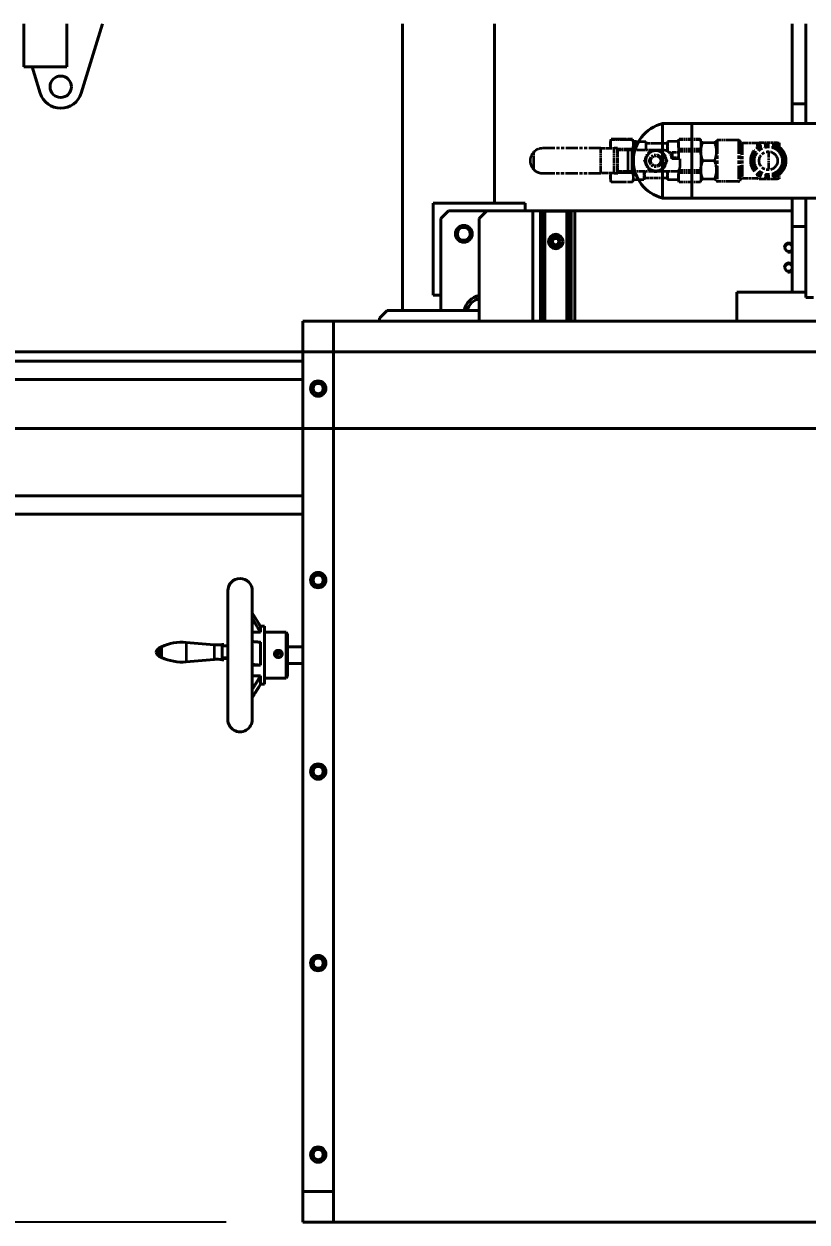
# Model space of a CAD drawing. Header units: millimetres. Extents: x 0 to 11890, y 0 to 8410.
# Drawn here: x 4046 to 4557, y 5028 to 5810 of the extents above; entities that cross this region are included whole.
import ezdxf

# ---------------------------------------------------------------- set-up
doc = ezdxf.new("R2010")
doc.units = ezdxf.units.MM
doc.header["$LTSCALE"] = 10
doc.linetypes.add('DOUBLE_DASH_CHAIN', pattern=[1.2403, 0.6614, -0.0827, 0.1654, -0.0827, 0.1654, -0.0827])
for name, color, linetype, lineweight in [('가시적인 것(ISO)', 3, 'Continuous', 40), ('가시적인 좁은 것(ISO)', 3, 'Continuous', 35), ('참조(ISO)', 6, 'DOUBLE_DASH_CHAIN', 35), ('치수(ISO)', 2, 'Continuous', 25)]:
    doc.layers.add(name, color=color, linetype=linetype, lineweight=lineweight)
doc.styles.add('치수 텍스트_PSTEK_POSCO', font='isocp.shx')
doc.dimstyles.new('치수_PSTEK_POSCO', dxfattribs={"dimscale": 10, "dimtxt": 3, "dimasz": 2, "dimexe": 2, "dimexo": 2.5, "dimgap": 1, "dimtad": 1, "dimrnd": 1e-08, "dimdsep": 46, "dimtxsty": '치수 텍스트_PSTEK_POSCO', "dimcen": 0.09, "dimdle": 10, "dimclrd": 7, "dimclre": 7, "dimclrt": 2, "dimadec": 1, "dimazin": 2, "dimtfac": 1, "dimtmove": 0, "dimatfit": 3, "dimfxl": 0, "dimtolj": 1, "dimlwd": -1, "dimlwe": -1, "dimarcsym": 0})

# ---------------------------------------------------------------- blocks, each defined once
blk = doc.blocks.new('*D36')
at = {"layer": 'Defpoints', "color": 0}
for p in [(2184.83, 6147.6), (4568.33, 5027.6), (4568.33, 4750.47)]:
    blk.add_point(p, dxfattribs=at)
at = {"layer": '치수(ISO)', "color": 7}
for p, q in [((2184.83, 6097.6), (2184.83, 4710.47)), ((4568.33, 4977.6), (4568.33, 4710.47)), ((2224.83, 4750.47), (4528.33, 4750.47))]:
    blk.add_line(p, q, dxfattribs=at)
for points in [[(2224.83, 4757.14), (2224.83, 4743.8), (2184.83, 4750.47)], [(4528.33, 4757.14), (4528.33, 4743.8), (4568.33, 4750.47)]]:
    blk.add_solid(points, dxfattribs=at)
at = {"layer": '치수(ISO)', "color": 2, "insert": (3269.57, 4800.48), "char_height": 60, "attachment_point": 4, "style": '치수 텍스트_PSTEK_POSCO'}
blk.add_mtext('\\A1;2383.5', dxfattribs=at)
blk = doc.blocks.new('*D39')
at = {"layer": 'Defpoints', "color": 0}
for p in [(2406.83, 7439.6), (1606.83, 5027.6), (4228.33, 5027.6)]:
    blk.add_point(p, dxfattribs=at)
at = {"layer": '치수(ISO)', "color": 7}
for p, q in [((2356.83, 7439.6), (1566.83, 7439.6)), ((1606.83, 7399.6), (1606.83, 5067.6)), ((4178.33, 5027.6), (1566.83, 5027.6))]:
    blk.add_line(p, q, dxfattribs=at)
for points in [[(1600.16, 7399.6), (1613.49, 7399.6), (1606.83, 7439.6)], [(1600.16, 5067.6), (1613.49, 5067.6), (1606.83, 5027.6)]]:
    blk.add_solid(points, dxfattribs=at)
at = {"layer": '치수(ISO)', "color": 2, "insert": (1556.82, 6159.03), "char_height": 60, "attachment_point": 4, "rotation": 90, "style": '치수 텍스트_PSTEK_POSCO'}
blk.add_mtext('\\A1;2412', dxfattribs=at)

msp = doc.modelspace()

# ---------------------------------------------------------------- linework, layer by layer
at = {"layer": '가시적인 것(ISO)'}
for p, q in [((4046.326, 5809.597), (4046.326, 5781.597)), ((4074.326, 5809.597), (4074.326, 5781.597)), ((4097.677, 5809.597), (4083.7, 5764.456)), ((4293.326, 5809.597), (4293.326, 5622.597)), ((4353.326, 5809.597), (4353.326, 5692.597)), ((4547.526, 5809.597), (4547.526, 5757.486)), ((4556.526, 5744.597), (4556.526, 5809.597)), ((4046.326, 5781.597), (4074.326, 5781.597)), ((4056.953, 5764.456), (4051.646, 5781.597)), ((4556.526, 5757.486), (4547.526, 5757.486)), ((4547.526, 5757.486), (4547.526, 5744.597)), ((4463.037, 5744.597), (4463.037, 5695.997)), ((4482.076, 5744.597), (4463.037, 5744.597)), ((4482.076, 5744.597), (4482.076, 5695.997)), ((4482.076, 5744.597), (4646.226, 5744.597)), ((4482.076, 5744.597), (4482.076, 5695.997)), ((4482.076, 5695.997), (4463.037, 5695.997)), ((4482.076, 5695.997), (5052.876, 5695.997)), ((4547.526, 5695.997), (4547.526, 5677.486)), ((4556.526, 5631.097), (4556.526, 5695.997)), ((4313.326, 5632.597), (4313.326, 5692.597)), ((4313.326, 5692.597), (4373.326, 5692.597)), ((4318.326, 5682.597), (4323.326, 5687.597)), ((4348.326, 5687.597), (4323.326, 5687.597)), ((4343.326, 5682.597), (4348.326, 5687.597)), ((4378.326, 5687.597), (4348.326, 5687.597)), ((4373.326, 5692.597), (4373.326, 5687.597)), ((4378.326, 5687.597), (4383.326, 5687.597)), ((4378.326, 5615.597), (4378.326, 5687.597)), ((4383.326, 5687.597), (4383.426, 5687.597)), ((4383.326, 5687.497), (4383.326, 5687.597)), ((4383.426, 5687.597), (4383.326, 5687.497)), ((4383.326, 5615.597), (4383.326, 5687.497)), ((4383.854, 5687.597), (4383.426, 5687.597)), ((4385.559, 5687.597), (4383.854, 5687.597)), ((4383.854, 5615.597), (4383.854, 5687.597)), ((4385.558, 5615.597), (4385.559, 5687.597)), ((4386.066, 5687.597), (4385.559, 5687.597)), ((4386.166, 5687.497), (4386.066, 5687.597)), ((4386.066, 5687.597), (4400.586, 5687.597)), ((4400.486, 5687.497), (4386.166, 5687.497)), ((4386.166, 5615.597), (4386.166, 5687.497)), ((4400.586, 5687.597), (4400.486, 5687.497)), ((4400.486, 5615.597), (4400.486, 5687.497)), ((4400.586, 5687.597), (4401.094, 5687.597)), ((4401.094, 5687.597), (4402.799, 5687.597)), ((4401.094, 5615.597), (4401.094, 5687.597)), ((4402.799, 5687.597), (4403.226, 5687.597)), ((4402.799, 5615.597), (4402.799, 5687.597)), ((4403.226, 5687.597), (4405.826, 5687.597)), ((4403.326, 5687.497), (4403.226, 5687.597)), ((4403.326, 5615.597), (4403.326, 5687.497)), ((4547.526, 5687.597), (4405.826, 5687.597)), ((4405.826, 5687.597), (4405.826, 5615.597)), ((4547.526, 5687.597), (4405.826, 5687.597)), ((4318.326, 5682.597), (4318.326, 5622.597)), ((4343.326, 5682.597), (4343.326, 5615.597)), ((4556.526, 5677.486), (4547.526, 5677.486)), ((4547.526, 5677.486), (4547.526, 5634.597)), ((4318.326, 5632.597), (4313.326, 5632.597)), ((4511.526, 5634.597), (4556.526, 5634.597)), ((4511.526, 5634.597), (4511.526, 5615.597)), ((4561.526, 5631.097), (4556.526, 5631.097)), ((4278.326, 5617.597), (4283.326, 5622.597)), ((4343.326, 5622.597), (4283.326, 5622.597)), ((4248.326, 5615.597), (4228.326, 5615.597)), ((4228.326, 5615.597), (4228.326, 5595.597)), ((4248.326, 5615.597), (4248.326, 5027.597)), ((4248.326, 5615.597), (4888.326, 5615.597)), ((4278.326, 5617.597), (4278.326, 5615.597)), ((4248.326, 5595.597), (4228.326, 5595.597)), ((4228.326, 5047.597), (4228.326, 5595.597)), ((3803.826, 5589.597), (4228.326, 5589.597)), ((3803.826, 5577.597), (4228.326, 5577.597)), ((3803.826, 5501.597), (4228.326, 5501.597)), ((3803.826, 5489.597), (4228.326, 5489.597)), ((4179.326, 5402.877), (4179.326, 5439.597)), ((4195.326, 5355.597), (4195.326, 5439.597)), ((4200.701, 5416.597), (4195.326, 5425.199)), ((4195.326, 5412.537), (4200.701, 5412.537)), ((4200.701, 5416.597), (4200.701, 5412.537)), ((4200.701, 5416.597), (4203.326, 5416.597)), ((4203.326, 5378.597), (4203.326, 5416.597)), ((4203.326, 5412.597), (4217.326, 5412.597)), ((4217.326, 5382.597), (4217.326, 5412.597)), ((4218.326, 5411.597), (4217.326, 5412.597)), ((4218.326, 5383.597), (4218.326, 5411.597)), ((4170.452, 5404.354), (4152.227, 5405.972)), ((4175.676, 5404.594), (4175.676, 5394.594)), ((4176.676, 5404.594), (4175.676, 5404.594)), ((4176.676, 5404.594), (4176.676, 5403.75)), ((4179.326, 5403.75), (4176.676, 5403.75)), ((4200.701, 5406.028), (4200.701, 5391.05)), ((4134.384, 5402.252), (4136.08, 5403.061)), ((4134.384, 5396.937), (4136.08, 5396.127)), ((4179.326, 5355.597), (4179.326, 5396.839)), ((4211.804, 5399.871), (4211.519, 5399.871)), ((4211.804, 5399.871), (4211.804, 5399.968)), ((4212.848, 5399.968), (4212.848, 5399.871)), ((4213.134, 5399.871), (4212.848, 5399.871)), ((4228.326, 5403.097), (4218.326, 5403.097)), ((4170.452, 5394.834), (4152.227, 5393.216)), ((4176.676, 5394.594), (4175.676, 5394.594)), ((4176.676, 5395.762), (4176.676, 5394.594)), ((4176.676, 5395.762), (4179.326, 5395.762)), ((4179.326, 5395.438), (4176.676, 5395.438)), ((4195.326, 5391.05), (4200.701, 5391.05)), ((4228.326, 5392.097), (4218.326, 5392.097)), ((4200.701, 5384.009), (4195.326, 5384.009)), ((4200.701, 5384.009), (4200.701, 5378.597)), ((4203.326, 5382.597), (4217.326, 5382.597)), ((4218.326, 5383.597), (4217.326, 5382.597)), ((4200.701, 5378.597), (4199.552, 5376.758)), ((4200.701, 5378.597), (4203.326, 5378.597)), ((4228.326, 5047.597), (4228.326, 5027.597)), ((4228.326, 5047.597), (4248.326, 5047.597)), ((4228.326, 5027.597), (4908.326, 5027.597)), ((4888.326, 5027.597), (4248.326, 5027.597))]:
    msp.add_line(p, q, dxfattribs=at)
at = {"layer": '가시적인 것(ISO)', "color": 1}
for p, q in [((4656.826, 5595.597), (2836.371, 5595.597)), ((4656.826, 5545.597), (2836.371, 5545.597))]:
    msp.add_line(p, q, dxfattribs=at)
at = {"layer": '가시적인 것(ISO)'}
for centre, radius in [((4070.326, 5768.597), 7), ((4333.326, 5672.597), 5.5), ((4333.326, 5672.597), 4.188), ((4393.326, 5667.597), 4.75), ((4393.326, 5667.597), 3), ((4393.326, 5667.597), 2.067), ((4238.326, 5571.597), 5), ((4238.326, 5571.597), 3.323), ((4238.326, 5446.597), 5), ((4238.326, 5446.597), 3.323), ((4238.326, 5321.597), 5), ((4238.326, 5321.597), 3.323), ((4238.326, 5196.597), 5), ((4238.326, 5196.597), 3.323), ((4238.326, 5071.597), 5), ((4238.326, 5071.597), 3.323)]:
    msp.add_circle(centre, radius, dxfattribs=at)
for centre, radius, start, end in [((4070.326, 5768.597), 14, 197.203994, 342.796006), ((4468.996, 5720.297), 25.02, 103.778675, 256.221325), ((4545.326, 5663.597), 2.458, 26.515328, 333.484672), ((4545.326, 5650.597), 2.458, 26.515217, 333.484783), ((4345.826, 5620.097), 12.5, 101.536916, 168.462995), ((4345.826, 5620.097), 12.5, 101.536916, 168.462995), ((4345.826, 5620.097), 10.5, 103.774097, 166.2258), ((4345.826, 5620.097), 10.5, 103.774097, 166.2258), ((4187.326, 5439.597), 8, 359.999991, 179.999991), ((4149.476, 5374.994), 31.1, 84.925362, 115.514539), ((4172.176, 5423.777), 19.5, 264.925362, 280.339882), ((4135.676, 5399.544), 3, 115.514539, 179.045017), ((4135.676, 5399.644), 3, 180.954965, 244.485443), ((4149.476, 5424.194), 31.1, 244.485443, 275.07462), ((4172.176, 5375.411), 19.5, 79.6601, 95.07462), ((4187.326, 5355.597), 8, 179.999991, 359.999991)]:
    msp.add_arc(centre, radius, start, end, dxfattribs=at)
msp.add_ellipse((4212.326, 5398.383), major_axis=(-2.067, 0), ratio=0.9985424, dxfattribs=at)
for centre, major_axis, ratio, start_param, end_param in [((4212.326, 5397.971), (-2.067, 0), 0.9985424, 4.9676957, 6.1830814), ((4210.326, 5397.586), (2, -0.005), 0.9999928, 5.627142, 6.2831853), ((4212.326, 5397.971), (2.067, 0), 0.9985424, 0.1001039, 1.3154896)]:
    msp.add_ellipse(centre, major_axis=major_axis, ratio=ratio, start_param=start_param, end_param=end_param, dxfattribs=at)
for points, weights in [([(4195.326, 5421.337), (4198.57, 5416.125), (4200.701, 5412.537)], [1.04053846828, 1.06209310813, 1.0426993639]), ([(4200.701, 5406.028), (4198.57, 5406.229), (4195.326, 5406.52)], [1.0426993639, 1.06209310813, 1.04053846828]), ([(4195.326, 5391.542), (4198.57, 5391.251), (4200.701, 5391.05)], [1.04053846828, 1.06209310813, 1.0426993639]), ([(4200.701, 5384.009), (4198.57, 5380.545), (4195.326, 5375.513)], [1.0426993639, 1.06209310813, 1.04053846828]), ([(4195.326, 5370.114), (4197.766, 5373.9), (4199.552, 5376.758)], [1.04053846828, 1.05666998162, 1.04986614084])]:
    msp.add_rational_spline(points, weights, degree=2, dxfattribs=at)
for points, knots in [([(4179.326, 5402.877), (4179.326, 5402.555), (4179.332, 5402.21), (4179.351, 5401.175), (4179.363, 5400.454), (4179.36, 5399.031), (4179.346, 5398.342), (4179.33, 5397.396), (4179.326, 5397.111), (4179.326, 5396.839)], [-1.49422555, -1.49422555, -1.49422555, -1.49422555, -1.36734649, -1.36734649, -1.13259726, -1.13259726, -0.91038321, -0.91038321, -0.81009636, -0.81009636, -0.81009636, -0.81009636]), ([(4209.826, 5398.407), (4209.826, 5398.712), (4209.896, 5399.034), (4210.169, 5399.615), (4210.372, 5399.875), (4210.824, 5400.273), (4211.103, 5400.44), (4211.703, 5400.66), (4212.026, 5400.713), (4212.627, 5400.713), (4212.949, 5400.66), (4213.55, 5400.44), (4213.828, 5400.273), (4214.281, 5399.875), (4214.484, 5399.615), (4214.757, 5399.034), (4214.826, 5398.712), (4214.826, 5398.407)], [0.36377852, 0.36377852, 0.36377852, 0.36377852, 0.45552025, 0.45552025, 0.54726198, 0.54726198, 0.63740951, 0.63740951, 0.72755704, 0.72755704, 0.81770457, 0.81770457, 0.90785211, 0.90785211, 0.99959384, 0.99959384, 1.09133556, 1.09133556, 1.09133556, 1.09133556]), ([(4214.826, 5398.407), (4214.826, 5398.101), (4214.757, 5397.779), (4214.484, 5397.194), (4214.281, 5396.931), (4213.828, 5396.528), (4213.55, 5396.358), (4212.949, 5396.135), (4212.627, 5396.081), (4212.326, 5396.081), (4212.026, 5396.081), (4211.703, 5396.135), (4211.103, 5396.358), (4210.824, 5396.528), (4210.372, 5396.931), (4210.169, 5397.194), (4209.896, 5397.779), (4209.826, 5398.101), (4209.826, 5398.407)], [1.09133556, 1.09133556, 1.09133556, 1.09133556, 1.18307729, 1.18307729, 1.27481902, 1.27481902, 1.36496656, 1.36496656, 1.45511409, 1.45511409, 1.45511409, 1.54526162, 1.54526162, 1.63540915, 1.63540915, 1.72715088, 1.72715088, 1.81889261, 1.81889261, 1.81889261, 1.81889261]), ([(4210.923, 5399.486), (4210.981, 5399.468), (4211.039, 5399.447), (4211.341, 5399.321), (4211.564, 5399.168), (4211.917, 5398.815), (4212.07, 5398.591), (4212.275, 5398.099), (4212.326, 5397.83), (4212.326, 5397.576)], [-0.55006826, -0.55006826, -0.55006826, -0.55006826, -0.53266642, -0.53266642, -0.45654202, -0.45654202, -0.38046871, -0.38046871, -0.30439541, -0.30439541, -0.30439541, -0.30439541]), ([(4212.848, 5399.871), (4212.675, 5399.915), (4212.497, 5399.936), (4212.155, 5399.936), (4211.978, 5399.915), (4211.804, 5399.871)], [0.57834811, 0.57834811, 0.57834811, 0.57834811, 0.62964727, 0.62964727, 0.68094643, 0.68094643, 0.68094643, 0.68094643]), ([(4212.326, 5397.576), (4212.326, 5397.323), (4212.275, 5397.054), (4212.106, 5396.647), (4212.017, 5396.496), (4211.914, 5396.361)], [-0.30439541, -0.30439541, -0.30439541, -0.30439541, -0.2283221, -0.2283221, -0.17852983, -0.17852983, -0.17852983, -0.17852983])]:
    msp.add_open_spline(points, degree=3, knots=knots, dxfattribs=at)
at = {"layer": '가시적인 좁은 것(ISO)'}
for p, q in [((4152.227, 5405.972), (4152.227, 5393.216)), ((4170.452, 5404.354), (4170.452, 5394.834)), ((4134.384, 5402.252), (4134.384, 5396.937)), ((4136.08, 5403.061), (4136.08, 5396.127))]:
    msp.add_line(p, q, dxfattribs=at)
for centre, radius, start, end in [((4333.326, 5672.597), 5, 170, 80), ((4393.326, 5667.597), 2.5, 349.999991, 259.999991), ((4545.326, 5663.597), 3, 42.836165, 169.999991), ((4545.326, 5663.597), 3, 259.999991, 317.163835), ((4545.326, 5650.597), 3, 42.836105, 169.999991), ((4545.326, 5650.597), 3, 259.999991, 317.163895), ((4238.326, 5571.597), 4, 259.99999, 169.99999), ((4238.326, 5446.597), 4, 259.99999, 169.99999), ((4238.326, 5321.597), 4, 259.99999, 169.99999), ((4238.326, 5196.597), 4, 259.99999, 169.99999), ((4238.326, 5071.597), 4, 259.99999, 169.99999)]:
    msp.add_arc(centre, radius, start, end, dxfattribs=at)
at = {"layer": '참조(ISO)', "ltscale": 0.049193}
for p, q in [((4429.076, 5732.797), (4429.478, 5734.297)), ((4443.826, 5732.797), (4443.424, 5734.297)), ((4473.326, 5732.797), (4473.728, 5734.297)), ((4488.076, 5732.797), (4487.674, 5734.297)), ((4429.076, 5707.797), (4429.478, 5706.297)), ((4443.826, 5707.797), (4443.424, 5706.297)), ((4473.326, 5707.797), (4473.728, 5706.297)), ((4488.076, 5707.797), (4487.674, 5706.297))]:
    msp.add_line(p, q, dxfattribs=at)
at = {"layer": '참조(ISO)', "ltscale": 0.207653}
for p, q in [((4429.076, 5732.797), (4429.076, 5731.122)), ((4443.826, 5732.797), (4443.826, 5731.122)), ((4473.326, 5732.797), (4473.326, 5731.122)), ((4488.076, 5732.797), (4488.076, 5731.122)), ((4429.076, 5709.472), (4429.076, 5707.797)), ((4443.826, 5709.472), (4443.826, 5707.797)), ((4473.326, 5709.472), (4473.326, 5707.797)), ((4488.076, 5709.472), (4488.076, 5707.797))]:
    msp.add_line(p, q, dxfattribs=at)
at = {"layer": '참조(ISO)', "ltscale": 0.024987}
for p, q in [((4429.478, 5734.297), (4429.478, 5734.275)), ((4443.424, 5734.297), (4443.424, 5734.275)), ((4473.728, 5734.297), (4473.728, 5734.275)), ((4487.674, 5734.297), (4487.674, 5734.275)), ((4429.478, 5706.319), (4429.478, 5706.297)), ((4443.424, 5706.319), (4443.424, 5706.297)), ((4473.728, 5706.319), (4473.728, 5706.297)), ((4487.674, 5706.319), (4487.674, 5706.297))]:
    msp.add_line(p, q, dxfattribs=at)
at = {"layer": '참조(ISO)', "ltscale": 0.442584}
for p, q in [((4443.424, 5734.297), (4429.478, 5734.297)), ((4429.478, 5734.275), (4443.424, 5734.275)), ((4487.674, 5734.297), (4473.728, 5734.297)), ((4473.728, 5734.275), (4487.674, 5734.275)), ((4487.674, 5727.97), (4473.728, 5727.97)), ((4473.728, 5726.602), (4487.674, 5726.602)), ((4487.674, 5713.992), (4473.728, 5713.992)), ((4473.728, 5712.624), (4487.674, 5712.624)), ((4443.424, 5706.319), (4429.478, 5706.319)), ((4443.424, 5706.297), (4429.478, 5706.297)), ((4487.674, 5706.319), (4473.728, 5706.319)), ((4487.674, 5706.297), (4473.728, 5706.297))]:
    msp.add_line(p, q, dxfattribs=at)
at = {"layer": '참조(ISO)', "ltscale": 0.063385}
msp.add_line((4445.826, 5732.797), (4443.826, 5732.797), dxfattribs=at)
at = {"layer": '참조(ISO)', "ltscale": 0.178451}
for p, q in [((4445.826, 5727.172), (4445.826, 5732.797)), ((4452.201, 5732.797), (4452.201, 5727.172))]:
    msp.add_line(p, q, dxfattribs=at)
at = {"layer": '참조(ISO)', "ltscale": 0.202258}
msp.add_line((4445.826, 5732.797), (4452.201, 5732.797), dxfattribs=at)
at = {"layer": '참조(ISO)', "ltscale": 0.040978}
for p, q in [((4465.951, 5731.547), (4466.286, 5732.797)), ((4451.201, 5709.047), (4450.866, 5707.797)), ((4465.951, 5709.047), (4466.286, 5707.797))]:
    msp.add_line(p, q, dxfattribs=at)
at = {"layer": '참조(ISO)', "ltscale": 0.41866}
msp.add_line((4466.286, 5732.797), (4466.286, 5726.458), dxfattribs=at)
at = {"layer": '참조(ISO)', "ltscale": 0.223368}
for p, q in [((4473.326, 5732.797), (4466.286, 5732.797)), ((4450.866, 5707.797), (4443.826, 5707.797)), ((4473.326, 5707.797), (4466.286, 5707.797))]:
    msp.add_line(p, q, dxfattribs=at)
at = {"layer": '참조(ISO)', "ltscale": 0.234802}
for p, q in [((4489.376, 5732.297), (4496.777, 5732.297)), ((4496.777, 5720.297), (4489.376, 5720.297)), ((4496.777, 5708.297), (4489.376, 5708.297))]:
    msp.add_line(p, q, dxfattribs=at)
at = {"layer": '참조(ISO)', "ltscale": 0.022345}
for p, q in [((4498.076, 5733.297), (4498.576, 5733.797)), ((4498.076, 5707.297), (4498.576, 5706.797))]:
    msp.add_line(p, q, dxfattribs=at)
at = {"layer": '참조(ISO)', "ltscale": 1.296281}
msp.add_line((4498.076, 5733.297), (4498.076, 5707.297), dxfattribs=at)
at = {"layer": '참조(ISO)', "ltscale": 1.346142}
for p, q in [((4498.576, 5733.797), (4498.576, 5706.797)), ((4512.576, 5733.797), (4512.576, 5706.797))]:
    msp.add_line(p, q, dxfattribs=at)
at = {"layer": '참조(ISO)', "ltscale": 0.444293}
for p, q in [((4512.576, 5733.797), (4498.576, 5733.797)), ((4512.576, 5706.797), (4498.576, 5706.797))]:
    msp.add_line(p, q, dxfattribs=at)
at = {"layer": '참조(ISO)', "ltscale": 1.306253}
msp.add_line((4513.376, 5733.397), (4513.376, 5707.197), dxfattribs=at)
at = {"layer": '참조(ISO)', "ltscale": 0.047514}
for p, q in [((4514.276, 5732.197), (4513.376, 5733.397)), ((4514.276, 5708.397), (4513.376, 5707.197))]:
    msp.add_line(p, q, dxfattribs=at)
at = {"layer": '참조(ISO)', "ltscale": 1.186588}
msp.add_line((4514.276, 5732.197), (4514.276, 5708.397), dxfattribs=at)
at = {"layer": '참조(ISO)', "ltscale": 0.372112}
msp.add_line((4379.076, 5714.434), (4379.076, 5726.16), dxfattribs=at)
at = {"layer": '참조(ISO)', "ltscale": 1.21083}
for p, q in [((4422.85, 5728.422), (4384.701, 5728.422)), ((4384.701, 5712.172), (4422.85, 5712.172))]:
    msp.add_line(p, q, dxfattribs=at)
at = {"layer": '참조(ISO)', "ltscale": 0.332305}
for p, q in [((4422.85, 5728.422), (4431.51, 5728.422)), ((4431.51, 5712.172), (4422.85, 5712.172))]:
    msp.add_line(p, q, dxfattribs=at)
at = {"layer": '참조(ISO)', "ltscale": 0.515714}
for p, q in [((4422.85, 5712.172), (4422.85, 5728.422)), ((4431.51, 5712.172), (4431.51, 5728.422)), ((4433.701, 5712.172), (4433.701, 5728.422))]:
    msp.add_line(p, q, dxfattribs=at)
at = {"layer": '참조(ISO)', "ltscale": 0.134652}
for p, q in [((4429.076, 5731.122), (4429.076, 5728.422)), ((4429.076, 5712.172), (4429.076, 5709.472))]:
    msp.add_line(p, q, dxfattribs=at)
at = {"layer": '참조(ISO)', "ltscale": 0.138999}
for p, q in [((4433.701, 5728.422), (4431.51, 5728.422)), ((4431.51, 5712.172), (4433.701, 5712.172))]:
    msp.add_line(p, q, dxfattribs=at)
at = {"layer": '참조(ISO)', "ltscale": 0.505082}
msp.add_line((4433.869, 5712.34), (4433.869, 5728.255), dxfattribs=at)
at = {"layer": '참조(ISO)', "ltscale": 0.303218}
for p, q in [((4443.424, 5727.97), (4433.869, 5727.97)), ((4433.869, 5712.624), (4443.424, 5712.624))]:
    msp.add_line(p, q, dxfattribs=at)
at = {"layer": '참조(ISO)', "ltscale": 0.421955}
for p, q in [((4440.517, 5727.172), (4433.869, 5727.172)), ((4433.869, 5713.422), (4440.517, 5713.422))]:
    msp.add_line(p, q, dxfattribs=at)
at = {"layer": '참조(ISO)', "ltscale": 0.099622}
for p, q in [((4443.115, 5727.172), (4440.517, 5727.172)), ((4440.517, 5713.422), (4443.115, 5713.422))]:
    msp.add_line(p, q, dxfattribs=at)
at = {"layer": '참조(ISO)', "ltscale": 0.436358}
for p, q in [((4440.517, 5713.422), (4440.517, 5727.172)), ((4443.115, 5713.422), (4443.115, 5727.172)), ((4465.951, 5731.547), (4452.201, 5731.547))]:
    msp.add_line(p, q, dxfattribs=at)
at = {"layer": '참조(ISO)', "ltscale": 0.448876}
for p, q in [((4457.259, 5727.172), (4443.115, 5727.172)), ((4443.115, 5713.422), (4457.259, 5713.422))]:
    msp.add_line(p, q, dxfattribs=at)
at = {"layer": '참조(ISO)', "ltscale": 0.029555}
for p, q in [((4443.424, 5727.97), (4443.424, 5727.172)), ((4443.424, 5713.422), (4443.424, 5712.624))]:
    msp.add_line(p, q, dxfattribs=at)
at = {"layer": '참조(ISO)', "ltscale": 0.184336}
for p, q in [((4443.826, 5731.122), (4443.826, 5727.172)), ((4443.826, 5713.422), (4443.826, 5709.472))]:
    msp.add_line(p, q, dxfattribs=at)
at = {"layer": '참조(ISO)', "ltscale": 0.116809}
msp.add_line((4463.576, 5727.172), (4459.893, 5727.172), dxfattribs=at)
at = {"layer": '참조(ISO)', "ltscale": 0.347205}
msp.add_line((4465.951, 5731.547), (4465.951, 5726.633), dxfattribs=at)
at = {"layer": '참조(ISO)', "ltscale": 0.07954}
msp.add_line((4467.067, 5725.922), (4469.576, 5725.922), dxfattribs=at)
at = {"layer": '참조(ISO)', "ltscale": 0.118934}
for p, q in [((4469.576, 5722.172), (4469.576, 5725.922)), ((4469.576, 5725.922), (4473.326, 5725.922)), ((4473.326, 5725.922), (4473.326, 5722.172)), ((4473.326, 5722.172), (4469.576, 5722.172))]:
    msp.add_line(p, q, dxfattribs=at)
at = {"layer": '참조(ISO)', "ltscale": 0.230204}
msp.add_line((4473.326, 5731.122), (4473.326, 5725.922), dxfattribs=at)
at = {"layer": '참조(ISO)', "ltscale": 0.010169}
msp.add_line((4473.326, 5725.922), (4473.65, 5725.922), dxfattribs=at)
at = {"layer": '참조(ISO)', "ltscale": 0.050074}
for p, q in [((4473.728, 5727.97), (4473.728, 5726.602)), ((4487.674, 5727.97), (4487.674, 5726.602)), ((4473.728, 5713.992), (4473.728, 5712.624)), ((4487.674, 5713.992), (4487.674, 5712.624))]:
    msp.add_line(p, q, dxfattribs=at)
at = {"layer": '참조(ISO)', "ltscale": 0.415407}
for p, q in [((4488.076, 5731.122), (4488.076, 5720.297)), ((4488.076, 5720.297), (4488.076, 5709.472))]:
    msp.add_line(p, q, dxfattribs=at)
at = {"layer": '참조(ISO)', "ltscale": 1.146699}
msp.add_line((4515.076, 5731.797), (4515.076, 5708.797), dxfattribs=at)
at = {"layer": '참조(ISO)', "ltscale": 0.317324}
for p, q in [((4525.076, 5731.797), (4515.076, 5731.797)), ((4525.076, 5708.797), (4515.076, 5708.797))]:
    msp.add_line(p, q, dxfattribs=at)
at = {"layer": '참조(ISO)', "ltscale": 0.049761}
for p, q in [((4525.076, 5731.997), (4526.076, 5731.997)), ((4538.076, 5731.997), (4539.076, 5731.997)), ((4526.076, 5708.597), (4525.076, 5708.597)), ((4539.076, 5708.597), (4538.076, 5708.597))]:
    msp.add_line(p, q, dxfattribs=at)
at = {"layer": '참조(ISO)', "ltscale": 0.059871}
for p, q in [((4525.076, 5730.108), (4525.076, 5731.997)), ((4526.076, 5730.108), (4526.076, 5731.997)), ((4538.076, 5730.108), (4538.076, 5731.997)), ((4525.076, 5708.597), (4525.076, 5710.486)), ((4526.076, 5708.597), (4526.076, 5710.486)), ((4538.076, 5708.597), (4538.076, 5710.486))]:
    msp.add_line(p, q, dxfattribs=at)
at = {"layer": '참조(ISO)', "ltscale": 0.380809}
for p, q in [((4538.076, 5731.997), (4526.076, 5731.997)), ((4526.076, 5708.597), (4538.076, 5708.597))]:
    msp.add_line(p, q, dxfattribs=at)
at = {"layer": '참조(ISO)', "ltscale": 0.59823}
msp.add_line((4532.076, 5726.297), (4532.076, 5714.297), dxfattribs=at)
at = {"layer": '참조(ISO)', "ltscale": 0.081664}
for p, q in [((4539.076, 5731.997), (4539.076, 5729.421)), ((4539.076, 5711.173), (4539.076, 5708.597))]:
    msp.add_line(p, q, dxfattribs=at)
at = {"layer": '참조(ISO)', "ltscale": 0.166548}
msp.add_line((4474.326, 5721.672), (4469.076, 5721.672), dxfattribs=at)
at = {"layer": '참조(ISO)', "ltscale": 0.182419}
msp.add_line((4474.326, 5721.672), (4474.326, 5715.922), dxfattribs=at)
at = {"layer": '참조(ISO)', "ltscale": 0.39209}
for p, q in [((4450.866, 5713.422), (4450.866, 5707.797)), ((4466.286, 5713.422), (4466.286, 5707.797))]:
    msp.add_line(p, q, dxfattribs=at)
at = {"layer": '참조(ISO)', "ltscale": 0.326053}
for p, q in [((4451.201, 5713.422), (4451.201, 5709.047)), ((4465.951, 5713.422), (4465.951, 5709.047))]:
    msp.add_line(p, q, dxfattribs=at)
at = {"layer": '참조(ISO)', "ltscale": 0.4681}
msp.add_line((4465.951, 5709.047), (4451.201, 5709.047), dxfattribs=at)
at = {"layer": '참조(ISO)', "ltscale": 0.378683}
msp.add_line((4459.893, 5713.422), (4471.826, 5713.422), dxfattribs=at)
at = {"layer": '참조(ISO)', "ltscale": 0.203056}
msp.add_line((4473.326, 5713.922), (4473.326, 5709.472), dxfattribs=at)
at = {"layer": '참조(ISO)', "ltscale": 0.797673}
msp.add_circle((4458.576, 5720.297), 4, dxfattribs=at)
at = {"layer": '참조(ISO)', "ltscale": 2.293498}
msp.add_circle((4532.076, 5720.297), 11.5, dxfattribs=at)
at = {"layer": '참조(ISO)', "ltscale": 2.138134}
msp.add_circle((4532.076, 5720.297), 10.721, dxfattribs=at)
at = {"layer": '참조(ISO)', "ltscale": 2.045978}
msp.add_circle((4532.076, 5720.297), 10.259, dxfattribs=at)
at = {"layer": '참조(ISO)', "ltscale": 1.806756}
msp.add_circle((4532.076, 5720.297), 9.059, dxfattribs=at)
at = {"layer": '참조(ISO)', "ltscale": 1.19656}
msp.add_circle((4532.076, 5720.297), 6, dxfattribs=at)
at = {"layer": '참조(ISO)', "ltscale": 0.6447}
msp.add_circle((4458.576, 5720.297), 3.233, dxfattribs=at)
at = {"layer": '참조(ISO)', "ltscale": 0.029335}
for centre, start, end in [((4512.576, 5732.797), 36.869898, 90), ((4515.076, 5732.797), 216.869898, 270), ((4515.076, 5707.797), 90, 143.130102), ((4512.576, 5707.797), 270, 323.130102)]:
    msp.add_arc(centre, 1, start, end, dxfattribs=at)
at = {"layer": '참조(ISO)', "ltscale": 0.197117}
for start, end in [(90, 133.813061), (226.186939, 270)]:
    msp.add_arc((4384.701, 5720.297), 8.125, start, end, dxfattribs=at)
at = {"layer": '참조(ISO)', "ltscale": 0.168881}
for start, end in [(128.213211, 171.786789), (68.213211, 111.786789), (8.213211, 51.786789), (188.213211, 231.786789), (308.213211, 351.786789), (248.213211, 291.786789)]:
    msp.add_arc((4458.576, 5720.297), 7, start, end, dxfattribs=at)
at = {"layer": '참조(ISO)', "ltscale": 0.215964}
for start, end in [(90, 150), (30, 90), (150, 210), (210, 270), (270, 330), (330, 30)]:
    msp.add_arc((4458.576, 5720.297), 6.5, start, end, dxfattribs=at)
at = {"layer": '참조(ISO)', "ltscale": 0.274135}
msp.add_arc((4463.576, 5721.672), 5.5, 0, 90, dxfattribs=at)
at = {"layer": '참조(ISO)', "ltscale": 0.124552}
msp.add_arc((4471.826, 5715.922), 2.5, 270, 0, dxfattribs=at)
at = {"layer": '참조(ISO)', "ltscale": 0.021542}
for centre, major_axis in [((4432.619, 5727.172), (-1.207, -1.207)), ((4432.619, 5713.422), (-1.207, 1.207))]:
    msp.add_ellipse(centre, major_axis=major_axis, ratio=0.2679492, start_param=2.8797933, end_param=3.403392, dxfattribs=at)
at = {"layer": '참조(ISO)', "ltscale": 0.200558}
for points in [[(4429.076, 5731.122), (4429.076, 5732.609), (4429.478, 5734.275)], [(4443.424, 5734.275), (4443.826, 5732.609), (4443.826, 5731.122)], [(4473.326, 5731.122), (4473.326, 5732.609), (4473.728, 5734.275)], [(4487.674, 5734.275), (4488.076, 5732.609), (4488.076, 5731.122)], [(4443.826, 5731.122), (4443.826, 5729.635), (4443.424, 5727.97)], [(4473.728, 5727.97), (4473.326, 5729.635), (4473.326, 5731.122)], [(4488.076, 5731.122), (4488.076, 5729.635), (4487.674, 5727.97)], [(4487.674, 5726.602), (4488.076, 5723.271), (4488.076, 5720.297)], [(4488.076, 5720.297), (4488.076, 5717.323), (4487.674, 5713.992)], [(4429.478, 5706.319), (4429.076, 5707.985), (4429.076, 5709.472)], [(4443.424, 5712.624), (4443.826, 5710.959), (4443.826, 5709.472)], [(4443.826, 5709.472), (4443.826, 5707.985), (4443.424, 5706.319)], [(4473.326, 5709.472), (4473.326, 5710.959), (4473.728, 5712.624)], [(4473.728, 5706.319), (4473.326, 5707.985), (4473.326, 5709.472)], [(4487.674, 5712.624), (4488.076, 5710.959), (4488.076, 5709.472)], [(4488.076, 5709.472), (4488.076, 5707.985), (4487.674, 5706.319)]]:
    msp.add_rational_spline(points, [1, 1.0295630141, 1], degree=2, dxfattribs=at)
at = {"layer": '참조(ISO)', "ltscale": 0.224746}
for points, weights in [([(4489.376, 5732.297), (4488.076, 5732.297), (4488.076, 5732.297)], [1.01001874936, 1.04314139574, 1]), ([(4488.076, 5726.297), (4488.076, 5729.082), (4489.376, 5732.297)], [1, 1.04314139574, 1.01001874936]), ([(4498.076, 5732.297), (4498.076, 5732.297), (4496.777, 5732.297)], [1, 1.04314139574, 1.01001874936]), ([(4496.777, 5732.297), (4498.076, 5729.082), (4498.076, 5726.297)], [1.01001874936, 1.04314139574, 1]), ([(4489.376, 5720.297), (4488.076, 5723.512), (4488.076, 5726.297)], [1.01001874936, 1.04314139574, 1]), ([(4498.076, 5726.297), (4498.076, 5723.512), (4496.777, 5720.297)], [1, 1.04314139574, 1.01001874936]), ([(4488.076, 5714.297), (4488.076, 5717.082), (4489.376, 5720.297)], [1, 1.04314139574, 1.01001874936]), ([(4496.777, 5720.297), (4498.076, 5717.082), (4498.076, 5714.297)], [1.01001874936, 1.04314139574, 1]), ([(4489.376, 5708.297), (4488.076, 5711.512), (4488.076, 5714.297)], [1.01001874936, 1.04314139574, 1]), ([(4498.076, 5714.297), (4498.076, 5711.512), (4496.777, 5708.297)], [1, 1.04314139574, 1.01001874936]), ([(4488.076, 5708.297), (4488.076, 5708.297), (4489.376, 5708.297)], [1, 1.04314139574, 1.01001874936]), ([(4496.777, 5708.297), (4498.076, 5708.297), (4498.076, 5708.297)], [1.01001874936, 1.04314139574, 1])]:
    msp.add_rational_spline(points, weights, degree=2, dxfattribs=at)
at = {"layer": '참조(ISO)', "ltscale": 0.22468}
for points, knots in [([(4379.076, 5726.16), (4378.66, 5725.761), (4378.295, 5725.326), (4377.666, 5724.4), (4377.403, 5723.909), (4376.773, 5722.387), (4376.576, 5721.306), (4376.576, 5720.297)], [1.5318594, 1.5318594, 1.5318594, 1.5318594, 1.70486668, 1.70486668, 1.87787395, 1.87787395, 2.22388851, 2.22388851, 2.22388851, 2.22388851]), ([(4376.576, 5720.297), (4376.576, 5719.288), (4376.773, 5718.207), (4377.403, 5716.685), (4377.666, 5716.194), (4378.295, 5715.268), (4378.66, 5714.833), (4379.076, 5714.434)], [0, 0, 0, 0, 0.34601455, 0.34601455, 0.51902183, 0.51902183, 0.69202911, 0.69202911, 0.69202911, 0.69202911])]:
    msp.add_open_spline(points, degree=3, knots=knots, dxfattribs=at)
at = {"layer": '참조(ISO)', "ltscale": 0.171674}
for points, weights in [([(4429.376, 5728.422), (4429.076, 5729.83), (4429.076, 5731.122)], [1.00686916062, 1.02559614549, 1]), ([(4429.076, 5709.472), (4429.076, 5710.764), (4429.376, 5712.172)], [1, 1.02559614549, 1.00686916062])]:
    msp.add_rational_spline(points, weights, degree=2, dxfattribs=at)
at = {"layer": '참조(ISO)', "ltscale": 0.11942}
for points, weights in [([(4454.824, 5726.797), (4453.818, 5725.055), (4452.947, 5723.547)], [1.01001874936, 1.04314139574, 1]), ([(4458.576, 5726.797), (4456.835, 5726.797), (4454.824, 5726.797)], [1, 1.04314139574, 1.01001874936]), ([(4462.329, 5726.797), (4460.318, 5726.797), (4458.576, 5726.797)], [1.01001874936, 1.04314139574, 1]), ([(4464.206, 5723.547), (4463.335, 5725.055), (4462.329, 5726.797)], [1, 1.04314139574, 1.01001874936]), ([(4452.947, 5723.547), (4452.076, 5722.039), (4451.071, 5720.297)], [1, 1.04314139574, 1.01001874936]), ([(4451.071, 5720.297), (4452.076, 5718.555), (4452.947, 5717.047)], [1.01001874936, 1.04314139574, 1]), ([(4452.947, 5717.047), (4453.818, 5715.539), (4454.824, 5713.797)], [1, 1.04314139574, 1.01001874936]), ([(4462.329, 5713.797), (4463.335, 5715.539), (4464.206, 5717.047)], [1.01001874936, 1.04314139574, 1]), ([(4466.082, 5720.297), (4465.076, 5722.039), (4464.206, 5723.547)], [1.01001874936, 1.04314139574, 1]), ([(4464.206, 5717.047), (4465.076, 5718.555), (4466.082, 5720.297)], [1, 1.04314139574, 1.01001874936]), ([(4454.824, 5713.797), (4456.835, 5713.797), (4458.576, 5713.797)], [1.01001874936, 1.04314139574, 1]), ([(4458.576, 5713.797), (4460.318, 5713.797), (4462.329, 5713.797)], [1, 1.04314139574, 1.01001874936])]:
    msp.add_rational_spline(points, weights, degree=2, dxfattribs=at)
at = {"layer": '참조(ISO)', "ltscale": 0.02162}
msp.add_rational_spline([(4473.65, 5725.922), (4473.687, 5726.258), (4473.728, 5726.602)], [1.00534287194, 1.00296976495, 1], degree=2, dxfattribs=at)
at = {"layer": '참조(ISO)', "ltscale": 0.028946}
for points, knots in [([(4525.369, 5729.639), (4525.281, 5729.702), (4525.208, 5729.777), (4525.103, 5729.94), (4525.076, 5730.028), (4525.076, 5730.108)], [0.407868264, 0.407868264, 0.407868264, 0.407868264, 0.449464894, 0.449464894, 0.495229257, 0.495229257, 0.495229257, 0.495229257]), ([(4525.076, 5710.486), (4525.076, 5710.566), (4525.103, 5710.654), (4525.208, 5710.817), (4525.281, 5710.892), (4525.369, 5710.956)], [0.161700536, 0.161700536, 0.161700536, 0.161700536, 0.207464898, 0.207464898, 0.249061528, 0.249061528, 0.249061528, 0.249061528])]:
    msp.add_open_spline(points, degree=3, knots=knots, dxfattribs=at)
at = {"layer": '참조(ISO)', "ltscale": 0.008542}
msp.add_rational_spline([(4473.728, 5713.992), (4473.712, 5714.128), (4473.696, 5714.263)], [1, 1.00117171885, 1.00225055643], degree=2, dxfattribs=at)

# ---------------------------------------------------------------- dimensions: what is measured, and where the dimension line sits
at = {"layer": '치수(ISO)', "color": 7}
for base, p1, p2, angle, override, picture, middle in [((1606.826, 5027.597), (2406.826, 7439.597), (4228.326, 5027.597), 90, {"dimscale": 20, "dimtofl": 0, "dimatfit": 1}, '*D39', (1606.826, 6233.597)), ((4568.326, 4750.469), (2184.826, 6147.597), (4568.326, 5027.597), 180, {"dimscale": 20, "dimse1": 0, "dimtofl": 0, "dimatfit": 1}, '*D36', (3376.576, 4750.469))]:
    dim = msp.add_linear_dim(base=base, p1=p1, p2=p2, angle=angle, dimstyle='치수_PSTEK_POSCO', override=override, dxfattribs=at)
    dim.commit()
    dim.dimension.update_dxf_attribs({"geometry": picture, "text_midpoint": middle, "dimtype": 160})

doc.saveas('drawing.dxf')
